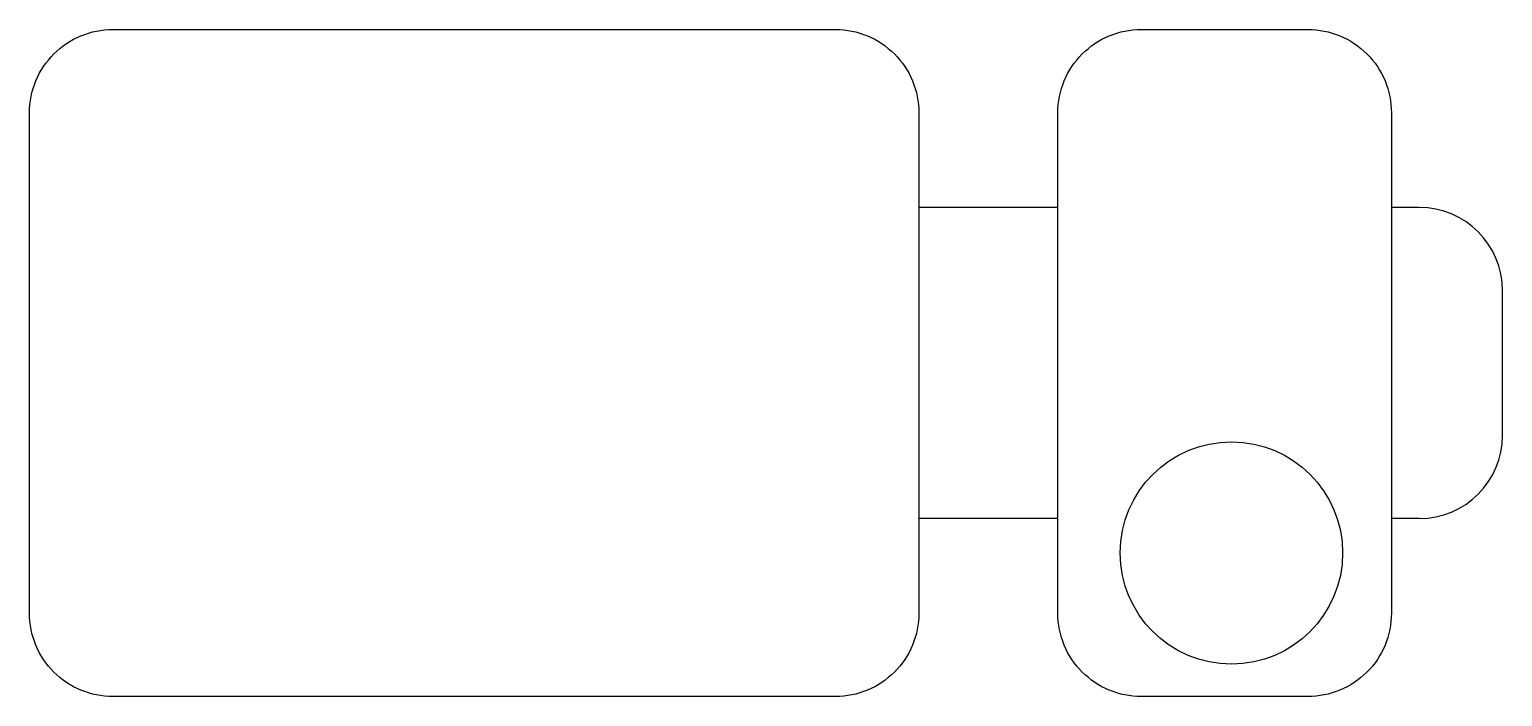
# Model space of a CAD drawing. Header units: millimetres. Extents: x -2886.276 to -2885.746, y 1172.704 to 1172.944.
import ezdxf

# ---------------------------------------------------------------- set-up
doc = ezdxf.new("R2010")
doc.units = ezdxf.units.MM
doc.header["$LTSCALE"] = 10
doc.layers.add('Hds_símbolos', color=2, linetype='Continuous')

msp = doc.modelspace()

# ---------------------------------------------------------------- linework, layer by layer
at = {"layer": 'Hds_símbolos', "color": 2}
for p, q in [((-2885.90584, 1172.87983), (-2885.95584, 1172.87983)), ((-2885.77584, 1172.87983), (-2885.78584, 1172.87983)), ((-2885.74584, 1172.79783), (-2885.74584, 1172.84983)), ((-2885.90584, 1172.76783), (-2885.95584, 1172.76783)), ((-2885.77584, 1172.76783), (-2885.78584, 1172.76783))]:
    msp.add_line(p, q, dxfattribs=at)
for points in [[(-2885.98584, 1172.70383), (-2886.24584, 1172.70383, -0.414214), (-2886.27584, 1172.73383), (-2886.27584, 1172.91383, -0.414214), (-2886.24584, 1172.94383), (-2885.98584, 1172.94383, -0.414214), (-2885.95584, 1172.91383), (-2885.95584, 1172.73383, -0.414214)], [(-2885.81584, 1172.70383), (-2885.87584, 1172.70383, -0.414214), (-2885.90584, 1172.73383), (-2885.90584, 1172.91383, -0.414214), (-2885.87584, 1172.94383), (-2885.81584, 1172.94383, -0.414214), (-2885.78584, 1172.91383), (-2885.78584, 1172.73383, -0.414214)]]:
    msp.add_lwpolyline(points, format="xyb", close=True, dxfattribs=at)
at = {"layer": 'Hds_símbolos', "color": 1}
msp.add_circle((-2885.84338, 1172.75548), 0.04, dxfattribs=at)
at = {"layer": 'Hds_símbolos', "color": 2}
for centre, start, end in [((-2885.77584, 1172.84983), 0, 90), ((-2885.77584, 1172.79783), 270, 0)]:
    msp.add_arc(centre, 0.03, start, end, dxfattribs=at)

doc.saveas('drawing.dxf')
